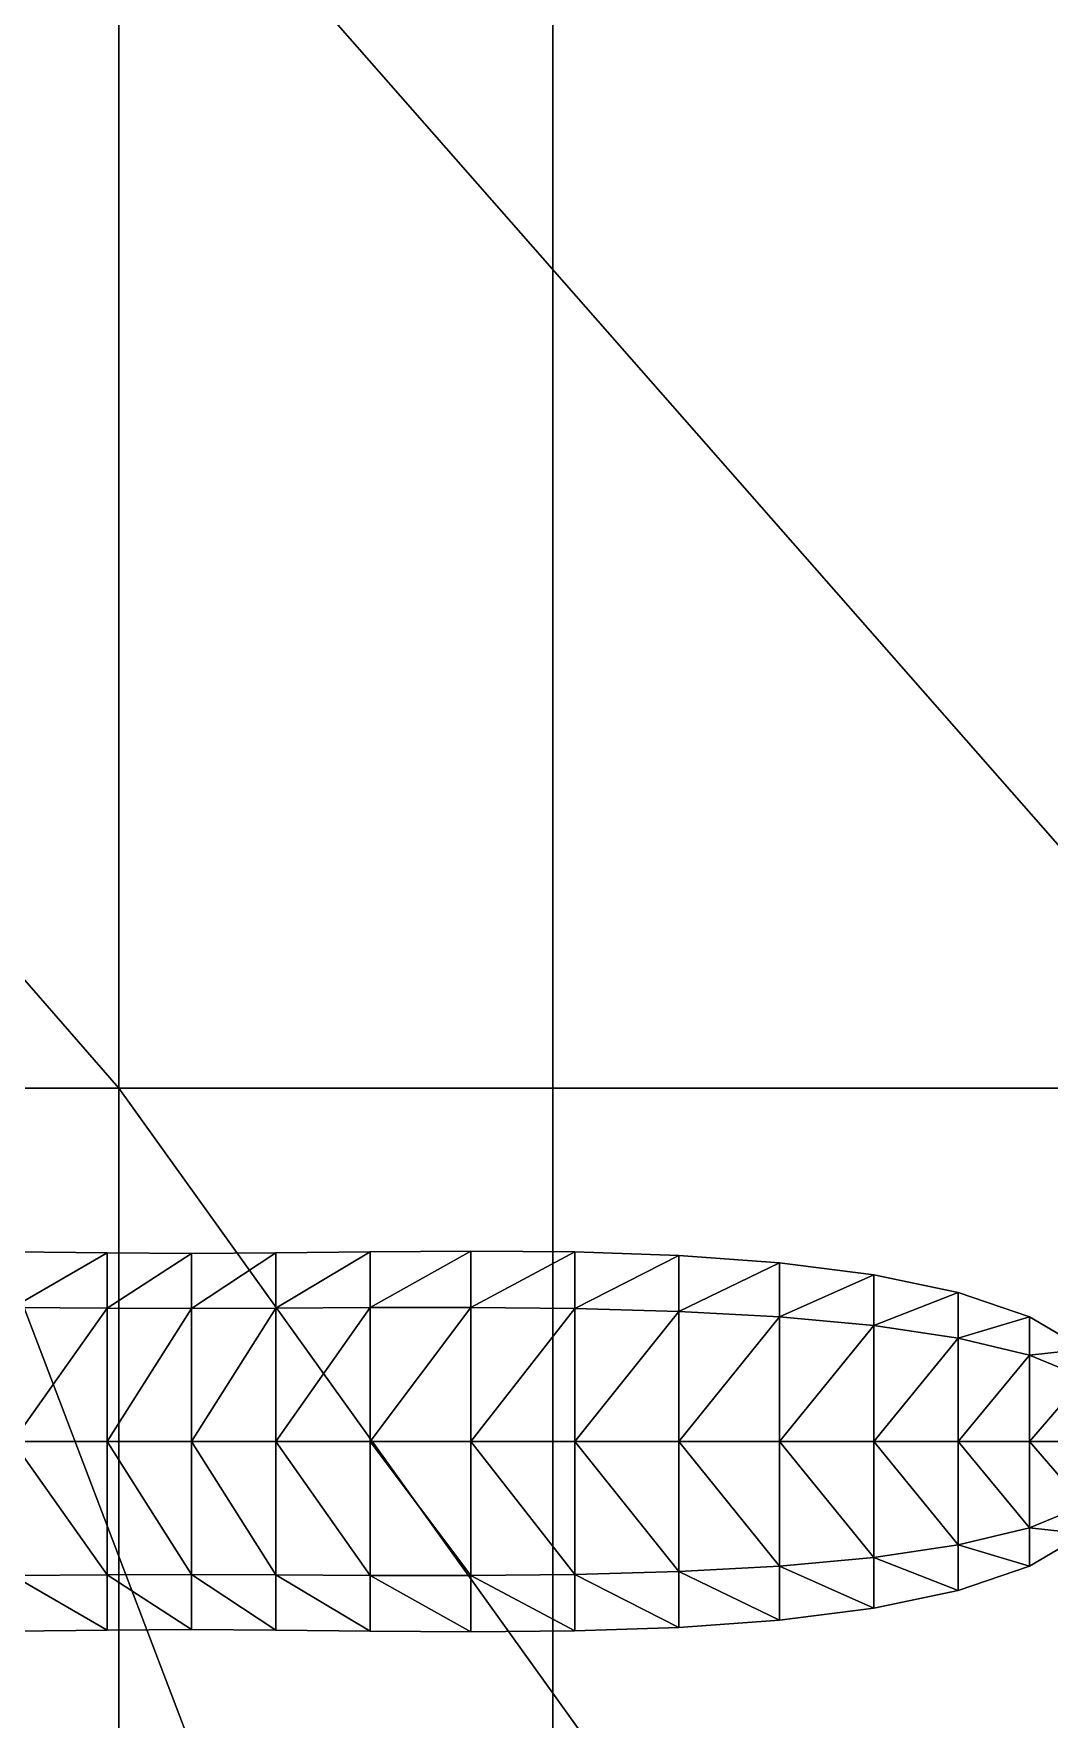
# Model space of a CAD drawing. Extents: x 0 to 32.6, y -11.9 to 11.9.
# Drawn here: x 12.4074 to 12.604, y 0.189 to 0.5155 of the extents above; entities that cross this region are included whole.
import ezdxf

# ---------------------------------------------------------------- set-up
doc = ezdxf.new("R2010")
doc.units = 0

msp = doc.modelspace()

# ---------------------------------------------------------------- linework, layer by layer
for points in [[(12.09664, 1.08, -1.7), (12.50791, 1.08, -1.7), (12.50791, 0, -1.7)], [(12.09664, 1.08, -1.7), (12.50791, 0, -1.7), (12.09664, 0, -1.7)], [(12.09664, 0, 1.3), (12.50791, 0, 1.3), (12.09664, 1.08, 1.3)], [(12.50791, 0, 1.3), (12.50791, 1.08, 1.3), (12.09664, 1.08, 1.3)], [(12.50791, 1.08, -1.7), (12.90925, 1.08, -1.7), (12.90925, 0, -1.7)], [(12.50791, 1.08, -1.7), (12.90925, 0, -1.7), (12.50791, 0, -1.7)], [(12.50791, 0, 1.3), (12.90925, 0, 1.3), (12.50791, 1.08, 1.3)], [(12.90925, 0, 1.3), (12.90925, 1.08, 1.3), (12.50791, 1.08, 1.3)], [(12.20265, 0.56557, -0.92701), (12.42391, 0.56557, -0.92701), (12.42391, 0.31127, -1.10925)], [(12.20265, 0.56557, -0.92701), (12.42391, 0.31127, -1.10925), (12.20265, 0.31127, -1.10925)], [(12.20265, 0.31127, 0.45707), (12.42391, 0.31127, 0.45707), (12.20265, 0.56557, 0.27484)], [(12.42391, 0.31127, 0.45707), (12.42391, 0.56557, 0.27484), (12.20265, 0.56557, 0.27484)], [(12.42391, 0.56557, -0.92701), (12.6471, 0.56557, -0.92701), (12.6471, 0.31127, -1.10925)], [(12.42391, 0.56557, -0.92701), (12.6471, 0.31127, -1.10925), (12.42391, 0.31127, -1.10925)], [(12.42391, 0.31127, 0.45707), (12.6471, 0.31127, 0.45707), (12.42391, 0.56557, 0.27484)], [(12.6471, 0.31127, 0.45707), (12.6471, 0.56557, 0.27484), (12.42391, 0.56557, 0.27484)], [(12.20265, 0.31127, -1.10925), (12.42391, 0.31127, -1.10925), (12.42391, 0, -1.17609)], [(12.20265, 0.31127, -1.10925), (12.42391, 0, -1.17609), (12.20265, 0, -1.17609)], [(12.20265, 0, 0.52391), (12.42391, 0, 0.52391), (12.20265, 0.31127, 0.45707)], [(12.42391, 0, 0.52391), (12.42391, 0.31127, 0.45707), (12.20265, 0.31127, 0.45707)], [(12.42391, 0.31127, -1.10925), (12.6471, 0.31127, -1.10925), (12.6471, 0, -1.17609)], [(12.42391, 0.31127, -1.10925), (12.6471, 0, -1.17609), (12.42391, 0, -1.17609)], [(12.42391, 0, 0.52391), (12.6471, 0, 0.52391), (12.42391, 0.31127, 0.45707)], [(12.6471, 0, 0.52391), (12.6471, 0.31127, 0.45707), (12.42391, 0.31127, 0.45707)], [(12.42165, 0.2794, -0.26144), (12.40341, 0.27962, -0.26144), (12.40341, 0.26879, -0.23551)], [(12.40341, 0.26879, -0.28738), (12.40341, 0.27962, -0.26144), (12.42165, 0.2794, -0.26144)], [(12.42165, 0.2794, -0.26144), (12.40341, 0.26879, -0.23551), (12.42165, 0.26868, -0.23562)], [(12.42165, 0.26868, -0.28726), (12.40341, 0.26879, -0.28738), (12.42165, 0.2794, -0.26144)], [(12.43798, 0.27929, -0.26144), (12.42165, 0.2794, -0.26144), (12.42165, 0.26868, -0.23562)], [(12.42165, 0.26868, -0.28726), (12.42165, 0.2794, -0.26144), (12.43798, 0.27929, -0.26144)], [(12.43798, 0.27929, -0.26144), (12.42165, 0.26868, -0.23562), (12.43798, 0.26861, -0.23569)], [(12.43798, 0.26861, -0.2872), (12.42165, 0.26868, -0.28726), (12.43798, 0.27929, -0.26144)], [(12.45432, 0.2794, -0.26144), (12.43798, 0.27929, -0.26144), (12.43798, 0.26861, -0.23569)], [(12.45432, 0.2794, -0.26144), (12.43798, 0.26861, -0.23569), (12.45432, 0.26868, -0.23562)], [(12.45432, 0.26868, -0.28726), (12.43798, 0.26861, -0.2872), (12.45432, 0.2794, -0.26144)], [(12.43798, 0.26861, -0.2872), (12.43798, 0.27929, -0.26144), (12.45432, 0.2794, -0.26144)], [(12.47256, 0.27962, -0.26144), (12.45432, 0.2794, -0.26144), (12.45432, 0.26868, -0.23562)], [(12.47256, 0.27962, -0.26144), (12.45432, 0.26868, -0.23562), (12.47256, 0.26879, -0.23551)], [(12.47256, 0.26879, -0.28738), (12.45432, 0.26868, -0.28726), (12.47256, 0.27962, -0.26144)], [(12.45432, 0.26868, -0.28726), (12.45432, 0.2794, -0.26144), (12.47256, 0.27962, -0.26144)], [(12.49206, 0.27974, -0.26144), (12.47256, 0.27962, -0.26144), (12.47256, 0.26879, -0.23551)], [(12.49206, 0.27974, -0.26144), (12.47256, 0.26879, -0.23551), (12.49206, 0.26881, -0.23549)], [(12.49206, 0.26881, -0.2874), (12.47256, 0.26879, -0.28738), (12.49206, 0.27974, -0.26144)], [(12.47256, 0.26879, -0.28738), (12.47256, 0.27962, -0.26144), (12.49206, 0.27974, -0.26144)], [(12.51219, 0.27956, -0.26144), (12.49206, 0.27974, -0.26144), (12.49206, 0.26881, -0.23549)], [(12.49206, 0.26881, -0.2874), (12.49206, 0.27974, -0.26144), (12.51219, 0.27956, -0.26144)], [(12.51219, 0.27956, -0.26144), (12.49206, 0.26881, -0.23549), (12.51219, 0.26861, -0.23569)], [(12.51219, 0.26861, -0.2872), (12.49206, 0.26881, -0.2874), (12.51219, 0.27956, -0.26144)], [(12.53232, 0.27886, -0.26144), (12.51219, 0.27956, -0.26144), (12.51219, 0.26861, -0.23569)], [(12.51219, 0.26861, -0.2872), (12.51219, 0.27956, -0.26144), (12.53232, 0.27886, -0.26144)], [(12.53232, 0.27886, -0.26144), (12.51219, 0.26861, -0.23569), (12.53232, 0.26805, -0.23625)], [(12.53232, 0.26805, -0.28664), (12.51219, 0.26861, -0.2872), (12.53232, 0.27886, -0.26144)], [(12.55182, 0.27746, -0.26144), (12.53232, 0.27886, -0.26144), (12.53232, 0.26805, -0.23625)], [(12.53232, 0.26805, -0.28664), (12.53232, 0.27886, -0.26144), (12.55182, 0.27746, -0.26144)], [(12.55182, 0.27746, -0.26144), (12.53232, 0.26805, -0.23625), (12.55182, 0.267, -0.2373)], [(12.55182, 0.267, -0.28559), (12.53232, 0.26805, -0.28664), (12.55182, 0.27746, -0.26144)], [(12.57006, 0.27515, -0.26144), (12.55182, 0.27746, -0.26144), (12.55182, 0.267, -0.2373)], [(12.55182, 0.267, -0.28559), (12.55182, 0.27746, -0.26144), (12.57006, 0.27515, -0.26144)], [(12.57006, 0.27515, -0.26144), (12.55182, 0.267, -0.2373), (12.57006, 0.26533, -0.23897)], [(12.57006, 0.26533, -0.28391), (12.55182, 0.267, -0.28559), (12.57006, 0.27515, -0.26144)], [(12.5864, 0.27173, -0.26144), (12.57006, 0.27515, -0.26144), (12.57006, 0.26533, -0.23897)], [(12.57006, 0.26533, -0.28391), (12.57006, 0.27515, -0.26144), (12.5864, 0.27173, -0.26144)], [(12.5864, 0.27173, -0.26144), (12.57006, 0.26533, -0.23897), (12.5864, 0.26289, -0.24141)], [(12.5864, 0.26289, -0.28148), (12.57006, 0.26533, -0.28391), (12.5864, 0.27173, -0.26144)], [(12.60021, 0.26699, -0.26144), (12.5864, 0.27173, -0.26144), (12.5864, 0.26289, -0.24141)], [(12.5864, 0.26289, -0.28148), (12.5864, 0.27173, -0.26144), (12.60021, 0.26699, -0.26144)], [(12.42165, 0.26868, -0.23562), (12.40341, 0.26879, -0.23551), (12.40341, 0.24286, -0.22468)], [(12.40341, 0.24286, -0.29821), (12.40341, 0.26879, -0.28738), (12.42165, 0.26868, -0.28726)], [(12.42165, 0.26868, -0.23562), (12.40341, 0.24286, -0.22468), (12.42165, 0.24286, -0.2249)], [(12.42165, 0.24286, -0.29799), (12.40341, 0.24286, -0.29821), (12.42165, 0.26868, -0.28726)], [(12.43798, 0.26861, -0.23569), (12.42165, 0.26868, -0.23562), (12.42165, 0.24286, -0.2249)], [(12.42165, 0.24286, -0.29799), (12.42165, 0.26868, -0.28726), (12.43798, 0.26861, -0.2872)], [(12.43798, 0.26861, -0.23569), (12.42165, 0.24286, -0.2249), (12.43798, 0.24286, -0.22502)], [(12.43798, 0.24286, -0.29787), (12.42165, 0.24286, -0.29799), (12.43798, 0.26861, -0.2872)], [(12.45432, 0.26868, -0.23562), (12.43798, 0.26861, -0.23569), (12.43798, 0.24286, -0.22502)], [(12.45432, 0.26868, -0.23562), (12.43798, 0.24286, -0.22502), (12.45432, 0.24286, -0.2249)], [(12.45432, 0.24286, -0.29799), (12.43798, 0.24286, -0.29787), (12.45432, 0.26868, -0.28726)], [(12.43798, 0.24286, -0.29787), (12.43798, 0.26861, -0.2872), (12.45432, 0.26868, -0.28726)], [(12.47256, 0.26879, -0.23551), (12.45432, 0.26868, -0.23562), (12.45432, 0.24286, -0.2249)], [(12.47256, 0.26879, -0.23551), (12.45432, 0.24286, -0.2249), (12.47256, 0.24286, -0.22468)], [(12.47256, 0.24286, -0.29821), (12.45432, 0.24286, -0.29799), (12.47256, 0.26879, -0.28738)], [(12.45432, 0.24286, -0.29799), (12.45432, 0.26868, -0.28726), (12.47256, 0.26879, -0.28738)], [(12.49206, 0.26881, -0.23549), (12.47256, 0.26879, -0.23551), (12.47256, 0.24286, -0.22468)], [(12.49206, 0.26881, -0.23549), (12.47256, 0.24286, -0.22468), (12.49206, 0.24286, -0.22456)], [(12.49206, 0.24286, -0.29833), (12.47256, 0.24286, -0.29821), (12.49206, 0.26881, -0.2874)], [(12.47256, 0.24286, -0.29821), (12.47256, 0.26879, -0.28738), (12.49206, 0.26881, -0.2874)], [(12.51219, 0.26861, -0.23569), (12.49206, 0.26881, -0.23549), (12.49206, 0.24286, -0.22456)], [(12.49206, 0.24286, -0.29833), (12.49206, 0.26881, -0.2874), (12.51219, 0.26861, -0.2872)], [(12.51219, 0.26861, -0.23569), (12.49206, 0.24286, -0.22456), (12.51219, 0.24286, -0.22475)], [(12.51219, 0.24286, -0.29814), (12.49206, 0.24286, -0.29833), (12.51219, 0.26861, -0.2872)], [(12.53232, 0.26805, -0.23625), (12.51219, 0.26861, -0.23569), (12.51219, 0.24286, -0.22475)], [(12.51219, 0.24286, -0.29814), (12.51219, 0.26861, -0.2872), (12.53232, 0.26805, -0.28664)], [(12.53232, 0.26805, -0.23625), (12.51219, 0.24286, -0.22475), (12.53232, 0.24286, -0.22544)], [(12.53232, 0.24286, -0.29745), (12.51219, 0.24286, -0.29814), (12.53232, 0.26805, -0.28664)], [(12.55182, 0.267, -0.2373), (12.53232, 0.26805, -0.23625), (12.53232, 0.24286, -0.22544)], [(12.53232, 0.24286, -0.29745), (12.53232, 0.26805, -0.28664), (12.55182, 0.267, -0.28559)], [(12.55182, 0.267, -0.2373), (12.53232, 0.24286, -0.22544), (12.55182, 0.24286, -0.22684)], [(12.55182, 0.24286, -0.29605), (12.53232, 0.24286, -0.29745), (12.55182, 0.267, -0.28559)], [(12.57006, 0.26533, -0.23897), (12.55182, 0.267, -0.2373), (12.55182, 0.24286, -0.22684)], [(12.55182, 0.24286, -0.29605), (12.55182, 0.267, -0.28559), (12.57006, 0.26533, -0.28391)], [(12.57006, 0.26533, -0.23897), (12.55182, 0.24286, -0.22684), (12.57006, 0.24286, -0.22915)], [(12.57006, 0.24286, -0.29374), (12.55182, 0.24286, -0.29605), (12.57006, 0.26533, -0.28391)], [(12.5864, 0.26289, -0.24141), (12.57006, 0.26533, -0.23897), (12.57006, 0.24286, -0.22915)], [(12.57006, 0.24286, -0.29374), (12.57006, 0.26533, -0.28391), (12.5864, 0.26289, -0.28148)], [(12.60021, 0.26699, -0.26144), (12.5864, 0.26289, -0.24141), (12.60021, 0.25956, -0.24474)], [(12.60021, 0.25956, -0.27815), (12.5864, 0.26289, -0.28148), (12.60021, 0.26699, -0.26144)], [(12.61085, 0.26073, -0.26144), (12.60021, 0.26699, -0.26144), (12.60021, 0.25956, -0.24474)], [(12.60021, 0.25956, -0.27815), (12.60021, 0.26699, -0.26144), (12.61085, 0.26073, -0.26144)], [(12.5864, 0.26289, -0.24141), (12.57006, 0.24286, -0.22915), (12.5864, 0.24286, -0.23257)], [(12.5864, 0.24286, -0.29032), (12.57006, 0.24286, -0.29374), (12.5864, 0.26289, -0.28148)], [(12.60021, 0.25956, -0.24474), (12.5864, 0.26289, -0.24141), (12.5864, 0.24286, -0.23257)], [(12.5864, 0.24286, -0.29032), (12.5864, 0.26289, -0.28148), (12.60021, 0.25956, -0.27815)], [(12.60021, 0.25956, -0.24474), (12.5864, 0.24286, -0.23257), (12.60021, 0.24286, -0.23731)], [(12.60021, 0.24286, -0.28558), (12.5864, 0.24286, -0.29032), (12.60021, 0.25956, -0.27815)], [(12.61085, 0.26073, -0.26144), (12.60021, 0.25956, -0.24474), (12.61085, 0.2552, -0.2491)], [(12.61085, 0.2552, -0.27379), (12.60021, 0.25956, -0.27815), (12.61085, 0.26073, -0.26144)], [(12.61085, 0.2552, -0.2491), (12.60021, 0.25956, -0.24474), (12.60021, 0.24286, -0.23731)], [(12.60021, 0.24286, -0.28558), (12.60021, 0.25956, -0.27815), (12.61085, 0.2552, -0.27379)], [(12.61085, 0.2552, -0.2491), (12.60021, 0.24286, -0.23731), (12.61085, 0.24286, -0.24357)], [(12.61085, 0.24286, -0.27932), (12.60021, 0.24286, -0.28558), (12.61085, 0.2552, -0.27379)], [(12.42165, 0.24286, -0.2249), (12.40341, 0.24286, -0.22468), (12.42165, 0.21704, -0.23562)], [(12.40341, 0.24286, -0.22468), (12.40341, 0.21692, -0.23551), (12.42165, 0.21704, -0.23562)], [(12.42165, 0.21704, -0.28726), (12.40341, 0.21692, -0.28738), (12.40341, 0.24286, -0.29821)], [(12.42165, 0.21704, -0.28726), (12.40341, 0.24286, -0.29821), (12.42165, 0.24286, -0.29799)], [(12.43798, 0.24286, -0.22502), (12.42165, 0.24286, -0.2249), (12.43798, 0.2171, -0.23569)], [(12.42165, 0.24286, -0.2249), (12.42165, 0.21704, -0.23562), (12.43798, 0.2171, -0.23569)], [(12.43798, 0.2171, -0.2872), (12.42165, 0.21704, -0.28726), (12.42165, 0.24286, -0.29799)], [(12.43798, 0.2171, -0.2872), (12.42165, 0.24286, -0.29799), (12.43798, 0.24286, -0.29787)], [(12.45432, 0.24286, -0.2249), (12.43798, 0.24286, -0.22502), (12.45432, 0.21704, -0.23562)], [(12.43798, 0.24286, -0.22502), (12.43798, 0.2171, -0.23569), (12.45432, 0.21704, -0.23562)], [(12.45432, 0.21704, -0.28726), (12.43798, 0.2171, -0.2872), (12.43798, 0.24286, -0.29787)], [(12.45432, 0.21704, -0.28726), (12.43798, 0.24286, -0.29787), (12.45432, 0.24286, -0.29799)], [(12.47256, 0.24286, -0.22468), (12.45432, 0.24286, -0.2249), (12.47256, 0.21692, -0.23551)], [(12.45432, 0.24286, -0.2249), (12.45432, 0.21704, -0.23562), (12.47256, 0.21692, -0.23551)], [(12.47256, 0.21692, -0.28738), (12.45432, 0.21704, -0.28726), (12.45432, 0.24286, -0.29799)], [(12.47256, 0.21692, -0.28738), (12.45432, 0.24286, -0.29799), (12.47256, 0.24286, -0.29821)], [(12.49206, 0.24286, -0.22456), (12.47256, 0.24286, -0.22468), (12.49206, 0.2169, -0.23549)], [(12.47256, 0.24286, -0.22468), (12.47256, 0.21692, -0.23551), (12.49206, 0.2169, -0.23549)], [(12.49206, 0.2169, -0.2874), (12.47256, 0.21692, -0.28738), (12.47256, 0.24286, -0.29821)], [(12.49206, 0.2169, -0.2874), (12.47256, 0.24286, -0.29821), (12.49206, 0.24286, -0.29833)], [(12.51219, 0.24286, -0.22475), (12.49206, 0.24286, -0.22456), (12.51219, 0.2171, -0.23569)], [(12.49206, 0.24286, -0.22456), (12.49206, 0.2169, -0.23549), (12.51219, 0.2171, -0.23569)], [(12.51219, 0.2171, -0.2872), (12.49206, 0.2169, -0.2874), (12.49206, 0.24286, -0.29833)], [(12.51219, 0.2171, -0.2872), (12.49206, 0.24286, -0.29833), (12.51219, 0.24286, -0.29814)], [(12.53232, 0.24286, -0.22544), (12.51219, 0.24286, -0.22475), (12.53232, 0.21766, -0.23625)], [(12.51219, 0.24286, -0.22475), (12.51219, 0.2171, -0.23569), (12.53232, 0.21766, -0.23625)], [(12.53232, 0.21766, -0.28664), (12.51219, 0.2171, -0.2872), (12.51219, 0.24286, -0.29814)], [(12.53232, 0.21766, -0.28664), (12.51219, 0.24286, -0.29814), (12.53232, 0.24286, -0.29745)], [(12.55182, 0.24286, -0.22684), (12.53232, 0.24286, -0.22544), (12.55182, 0.21871, -0.2373)], [(12.53232, 0.24286, -0.22544), (12.53232, 0.21766, -0.23625), (12.55182, 0.21871, -0.2373)], [(12.55182, 0.21871, -0.28559), (12.53232, 0.21766, -0.28664), (12.53232, 0.24286, -0.29745)], [(12.55182, 0.21871, -0.28559), (12.53232, 0.24286, -0.29745), (12.55182, 0.24286, -0.29605)], [(12.57006, 0.24286, -0.22915), (12.55182, 0.24286, -0.22684), (12.57006, 0.22039, -0.23897)], [(12.55182, 0.24286, -0.22684), (12.55182, 0.21871, -0.2373), (12.57006, 0.22039, -0.23897)], [(12.57006, 0.22039, -0.28391), (12.55182, 0.21871, -0.28559), (12.55182, 0.24286, -0.29605)], [(12.57006, 0.22039, -0.28391), (12.55182, 0.24286, -0.29605), (12.57006, 0.24286, -0.29374)], [(12.5864, 0.24286, -0.23257), (12.57006, 0.24286, -0.22915), (12.5864, 0.22282, -0.24141)], [(12.57006, 0.24286, -0.22915), (12.57006, 0.22039, -0.23897), (12.5864, 0.22282, -0.24141)], [(12.5864, 0.22282, -0.28148), (12.57006, 0.22039, -0.28391), (12.57006, 0.24286, -0.29374)], [(12.5864, 0.22282, -0.28148), (12.57006, 0.24286, -0.29374), (12.5864, 0.24286, -0.29032)], [(12.60021, 0.24286, -0.23731), (12.5864, 0.24286, -0.23257), (12.60021, 0.22615, -0.24474)], [(12.5864, 0.24286, -0.23257), (12.5864, 0.22282, -0.24141), (12.60021, 0.22615, -0.24474)], [(12.60021, 0.22615, -0.27815), (12.5864, 0.22282, -0.28148), (12.5864, 0.24286, -0.29032)], [(12.60021, 0.22615, -0.27815), (12.5864, 0.24286, -0.29032), (12.60021, 0.24286, -0.28558)], [(12.61085, 0.24286, -0.24357), (12.60021, 0.24286, -0.23731), (12.61085, 0.23051, -0.2491)], [(12.60021, 0.24286, -0.23731), (12.60021, 0.22615, -0.24474), (12.61085, 0.23051, -0.2491)], [(12.61085, 0.23051, -0.27379), (12.60021, 0.22615, -0.27815), (12.60021, 0.24286, -0.28558)], [(12.61085, 0.23051, -0.27379), (12.60021, 0.24286, -0.28558), (12.61085, 0.24286, -0.27932)], [(12.61085, 0.23051, -0.2491), (12.60021, 0.22615, -0.24474), (12.61085, 0.22498, -0.26144)], [(12.61085, 0.22498, -0.26144), (12.60021, 0.22615, -0.27815), (12.61085, 0.23051, -0.27379)], [(12.60021, 0.22615, -0.24474), (12.5864, 0.22282, -0.24141), (12.60021, 0.21872, -0.26144)], [(12.60021, 0.21872, -0.26144), (12.5864, 0.22282, -0.28148), (12.60021, 0.22615, -0.27815)], [(12.60021, 0.22615, -0.24474), (12.60021, 0.21872, -0.26144), (12.61085, 0.22498, -0.26144)], [(12.61085, 0.22498, -0.26144), (12.60021, 0.21872, -0.26144), (12.60021, 0.22615, -0.27815)], [(12.5864, 0.22282, -0.24141), (12.57006, 0.22039, -0.23897), (12.5864, 0.21398, -0.26144)], [(12.5864, 0.21398, -0.26144), (12.57006, 0.22039, -0.28391), (12.5864, 0.22282, -0.28148)], [(12.5864, 0.22282, -0.24141), (12.5864, 0.21398, -0.26144), (12.60021, 0.21872, -0.26144)], [(12.60021, 0.21872, -0.26144), (12.5864, 0.21398, -0.26144), (12.5864, 0.22282, -0.28148)], [(12.57006, 0.22039, -0.23897), (12.55182, 0.21871, -0.2373), (12.57006, 0.21056, -0.26144)], [(12.57006, 0.21056, -0.26144), (12.55182, 0.21871, -0.28559), (12.57006, 0.22039, -0.28391)], [(12.57006, 0.22039, -0.23897), (12.57006, 0.21056, -0.26144), (12.5864, 0.21398, -0.26144)], [(12.5864, 0.21398, -0.26144), (12.57006, 0.21056, -0.26144), (12.57006, 0.22039, -0.28391)], [(12.42165, 0.21704, -0.23562), (12.40341, 0.21692, -0.23551), (12.42165, 0.20631, -0.26144)], [(12.42165, 0.20631, -0.26144), (12.40341, 0.21692, -0.28738), (12.42165, 0.21704, -0.28726)], [(12.40341, 0.21692, -0.23551), (12.40341, 0.20609, -0.26144), (12.42165, 0.20631, -0.26144)], [(12.42165, 0.20631, -0.26144), (12.40341, 0.20609, -0.26144), (12.40341, 0.21692, -0.28738)], [(12.43798, 0.2171, -0.23569), (12.42165, 0.21704, -0.23562), (12.43798, 0.20643, -0.26144)], [(12.43798, 0.20643, -0.26144), (12.42165, 0.21704, -0.28726), (12.43798, 0.2171, -0.2872)], [(12.42165, 0.21704, -0.23562), (12.42165, 0.20631, -0.26144), (12.43798, 0.20643, -0.26144)], [(12.43798, 0.20643, -0.26144), (12.42165, 0.20631, -0.26144), (12.42165, 0.21704, -0.28726)], [(12.45432, 0.21704, -0.23562), (12.43798, 0.2171, -0.23569), (12.45432, 0.20631, -0.26144)], [(12.43798, 0.2171, -0.23569), (12.43798, 0.20643, -0.26144), (12.45432, 0.20631, -0.26144)], [(12.45432, 0.20631, -0.26144), (12.43798, 0.20643, -0.26144), (12.43798, 0.2171, -0.2872)], [(12.45432, 0.20631, -0.26144), (12.43798, 0.2171, -0.2872), (12.45432, 0.21704, -0.28726)], [(12.47256, 0.21692, -0.23551), (12.45432, 0.21704, -0.23562), (12.47256, 0.20609, -0.26144)], [(12.45432, 0.21704, -0.23562), (12.45432, 0.20631, -0.26144), (12.47256, 0.20609, -0.26144)], [(12.47256, 0.20609, -0.26144), (12.45432, 0.20631, -0.26144), (12.45432, 0.21704, -0.28726)], [(12.47256, 0.20609, -0.26144), (12.45432, 0.21704, -0.28726), (12.47256, 0.21692, -0.28738)], [(12.49206, 0.2169, -0.23549), (12.47256, 0.21692, -0.23551), (12.49206, 0.20597, -0.26144)], [(12.47256, 0.21692, -0.23551), (12.47256, 0.20609, -0.26144), (12.49206, 0.20597, -0.26144)], [(12.49206, 0.20597, -0.26144), (12.47256, 0.20609, -0.26144), (12.47256, 0.21692, -0.28738)], [(12.49206, 0.20597, -0.26144), (12.47256, 0.21692, -0.28738), (12.49206, 0.2169, -0.2874)], [(12.51219, 0.2171, -0.23569), (12.49206, 0.2169, -0.23549), (12.51219, 0.20616, -0.26144)], [(12.51219, 0.20616, -0.26144), (12.49206, 0.2169, -0.2874), (12.51219, 0.2171, -0.2872)], [(12.49206, 0.2169, -0.23549), (12.49206, 0.20597, -0.26144), (12.51219, 0.20616, -0.26144)], [(12.51219, 0.20616, -0.26144), (12.49206, 0.20597, -0.26144), (12.49206, 0.2169, -0.2874)], [(12.53232, 0.21766, -0.23625), (12.51219, 0.2171, -0.23569), (12.53232, 0.20685, -0.26144)], [(12.53232, 0.20685, -0.26144), (12.51219, 0.2171, -0.2872), (12.53232, 0.21766, -0.28664)], [(12.51219, 0.2171, -0.23569), (12.51219, 0.20616, -0.26144), (12.53232, 0.20685, -0.26144)], [(12.53232, 0.20685, -0.26144), (12.51219, 0.20616, -0.26144), (12.51219, 0.2171, -0.2872)], [(12.55182, 0.21871, -0.2373), (12.53232, 0.21766, -0.23625), (12.55182, 0.20825, -0.26144)], [(12.55182, 0.20825, -0.26144), (12.53232, 0.21766, -0.28664), (12.55182, 0.21871, -0.28559)], [(12.53232, 0.21766, -0.23625), (12.53232, 0.20685, -0.26144), (12.55182, 0.20825, -0.26144)], [(12.55182, 0.20825, -0.26144), (12.53232, 0.20685, -0.26144), (12.53232, 0.21766, -0.28664)], [(12.55182, 0.21871, -0.2373), (12.55182, 0.20825, -0.26144), (12.57006, 0.21056, -0.26144)], [(12.57006, 0.21056, -0.26144), (12.55182, 0.20825, -0.26144), (12.55182, 0.21871, -0.28559)]]:
    msp.add_3dface(points)

doc.saveas('drawing.dxf')
